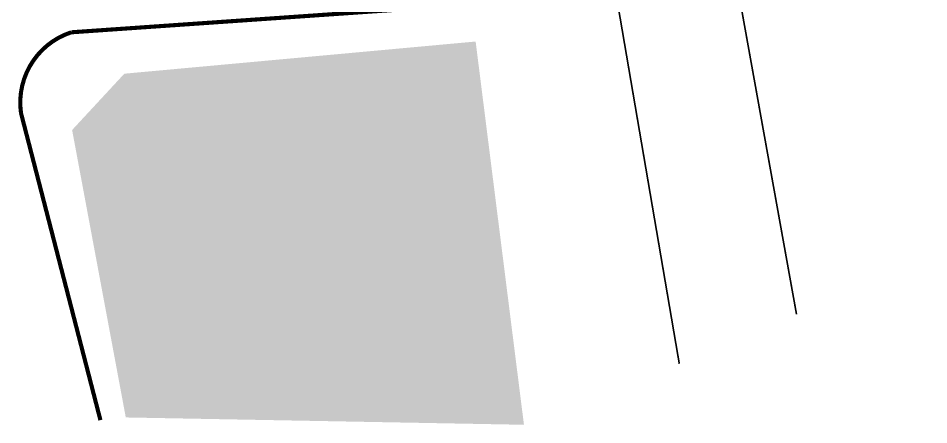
# Model space of a CAD drawing. Header units: metres. Extents: x -296 to 345, y -1036 to 474.
# Drawn here: x 131.7 to 242.3, y -1036 to -986.6 of the extents above; entities that cross this region are included whole.
import ezdxf

# ---------------------------------------------------------------- set-up
doc = ezdxf.new("R2010")
doc.units = ezdxf.units.M
doc.linetypes.add('HIDDENX2', pattern=[0.75, 0.5, -0.25])
for name, color, linetype in [('DGPRO_Areas verdes existentes', 253, 'Continuous'), ('DGPRO_ARQ_EXISTENCIA', 7, 'Continuous'), ('DGPRO_Autopista', 160, 'Continuous'), ('DGPRO_Cordon existente', 244, 'HIDDENX2'), ('DGPRO_Vereda existente', 1, 'Continuous')]:
    doc.layers.add(name, color=color, linetype=linetype)
doc.layers.add('DGPRO_Hatch edificios', color=7, linetype='Continuous', true_color=0xd1e8ff)

# ---------------------------------------------------------------- blocks, each defined once
blk = doc.blocks.new('cordon con topo correcta')
at = {"layer": 'DGPRO_Cordon existente', "ltscale": 10, "const_width": 0.5}
for points in [[(1842.96, 135.73), (1893.04, 139.2, 0.282438), (1937.94, 167.51), (1941.01, 174.05, -0.401136), (1947.15, 173.52), (1959.57, 120.14)], [(1846.5, 88.61), (1836.85, 125.92, -0.364327), (1842.96, 135.73)]]:
    blk.add_lwpolyline(points, format="xyb", dxfattribs=at)
blk = doc.blocks.new('A$C45BA266A')
at = {"layer": 'DGPRO_Areas verdes existentes'}
h = blk.add_hatch(color=256, dxfattribs=at)
h.dxf.hatch_style = 1
h.paths.add_polyline_path([(138.23, -1000.18), (144.57, -993.34), (187.25, -989.43), (193.12, -1035.99), (144.75, -1035.1)])
at = {"layer": 'DGPRO_Autopista', "linetype": 'HIDDENX2', "ltscale": 5, "const_width": 0.2}
blk.add_lwpolyline([(211.99, -1028.58), (197.22, -942.25), (160.62, -773.36), (144.68, -708.88), (153.05, -706.25), (173.7, -771.82, -0.021234), (226.23, -1022.57)], format="xyb", dxfattribs=at)
at = {"layer": 'DGPRO_Vereda existente', "ltscale": 10}
for points in [[(138.13, -988.31), (188.21, -984.84, 0.282438), (233.11, -956.53), (236.18, -949.99, -0.401136), (242.32, -950.52), (254.74, -1003.9)], [(138.14, -988.46), (188.22, -984.99, 0.282422), (233.24, -956.59), (236.3, -950.08, -0.396305), (242.19, -950.59), (254.6, -1003.94)], [(141.66, -1035.43), (132.02, -998.12, -0.364327), (138.13, -988.31)], [(141.81, -1035.39), (132.17, -998.09, -0.364062), (138.18, -988.45, -0.364062)]]:
    blk.add_lwpolyline(points, format="xyb", dxfattribs=at)
at = {"layer": 'DGPRO_Hatch edificios'}
blk.add_blockref('cordon con topo correcta', (-1704.83, -1124.04), dxfattribs=at)

msp = doc.modelspace()

# ---------------------------------------------------------------- block references
at = {"layer": 'DGPRO_ARQ_EXISTENCIA'}
msp.add_blockref('A$C45BA266A', (0, 0), dxfattribs=at)

doc.saveas('drawing.dxf')
